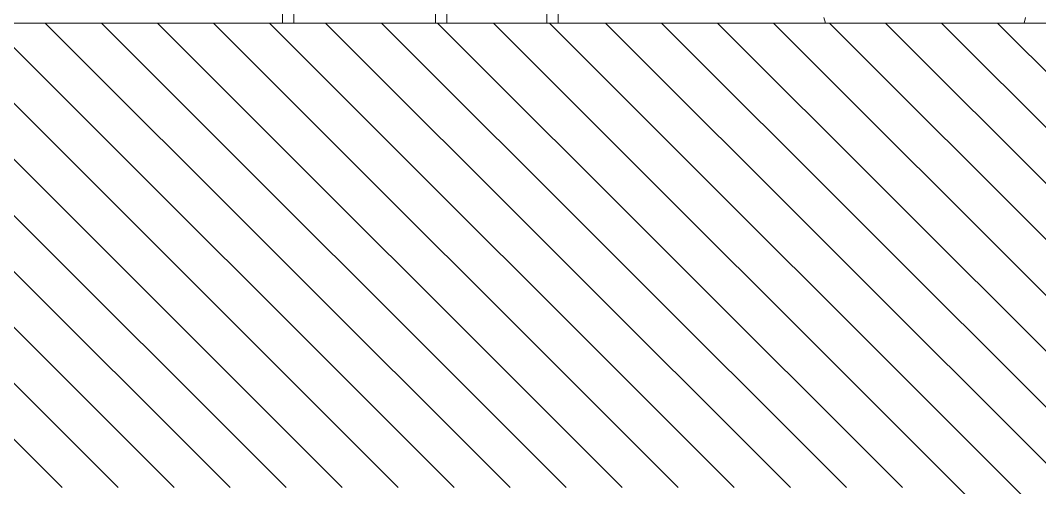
# Model space of a CAD drawing. Header units: millimetres. Extents: x 0 to 1189, y 0 to 841.
# Drawn here: x 210.3 to 301.2, y 618.5 to 660.3 of the extents above; entities that cross this region are included whole.
import ezdxf

# ---------------------------------------------------------------- set-up
doc = ezdxf.new("R2010")
doc.units = ezdxf.units.MM
doc.linetypes.add('________________', pattern=[0])

# ---------------------------------------------------------------- blocks, each defined once
blk = doc.blocks.new('D_FRAME_VIEW@1513')
at = {"color": 7, "linetype": '________________', "lineweight": 9}
for p, q in [((233.672, 707), (233.672, 660)), ((234.672, 660), (234.672, 707)), ((247.328, 707), (247.328, 660)), ((248.328, 660), (248.328, 707)), ((257.264, 707), (257.264, 660)), ((258.264, 660), (258.264, 707))]:
    blk.add_line(p, q, dxfattribs=at)
at = {"color": 253, "linetype": '________________', "lineweight": 9, "true_color": 0xbeb69e}
for p, q in [((282, 660.5), (282.134, 660)), ((299.866, 660), (300, 660.5)), ((161, 660), (321, 660))]:
    blk.add_line(p, q, dxfattribs=at)
at = {"color": 253, "true_color": 0xbeb69e}
for p, q in [((172.5, 660), (214, 618.5)), ((177.5, 660), (219, 618.5)), ((182.5, 660), (224, 618.5)), ((187.5, 660), (229, 618.5)), ((192.5, 660), (234, 618.5)), ((197.5, 660), (239, 618.5)), ((202.5, 660), (244, 618.5)), ((207.5, 660), (249, 618.5)), ((212.5, 660), (254, 618.5)), ((217.5, 660), (259, 618.5)), ((222.5, 660), (264, 618.5)), ((227.5, 660), (269, 618.5)), ((232.5, 660), (274, 618.5)), ((237.5, 660), (279, 618.5)), ((242.5, 660), (284, 618.5)), ((247.5, 660), (289, 618.5)), ((252.5, 660), (318.5, 594)), ((257.5, 660), (323.5, 594)), ((262.5, 660), (328.5, 594)), ((267.5, 660), (333.5, 594)), ((272.5, 660), (338.5, 594)), ((277.5, 660), (343.5, 594)), ((282.5, 660), (335.85, 606.65)), ((287.5, 660), (335.85, 611.65)), ((292.5, 660), (338.7, 613.8)), ((297.5, 660), (343.7, 613.8))]:
    blk.add_line(p, q, dxfattribs=at)

msp = doc.modelspace()

# ---------------------------------------------------------------- block references
at = {"color": 7, "linetype": '________________', "lineweight": 20}
msp.add_blockref('D_FRAME_VIEW@1513', (0, 0), dxfattribs=at)

doc.saveas('drawing.dxf')
